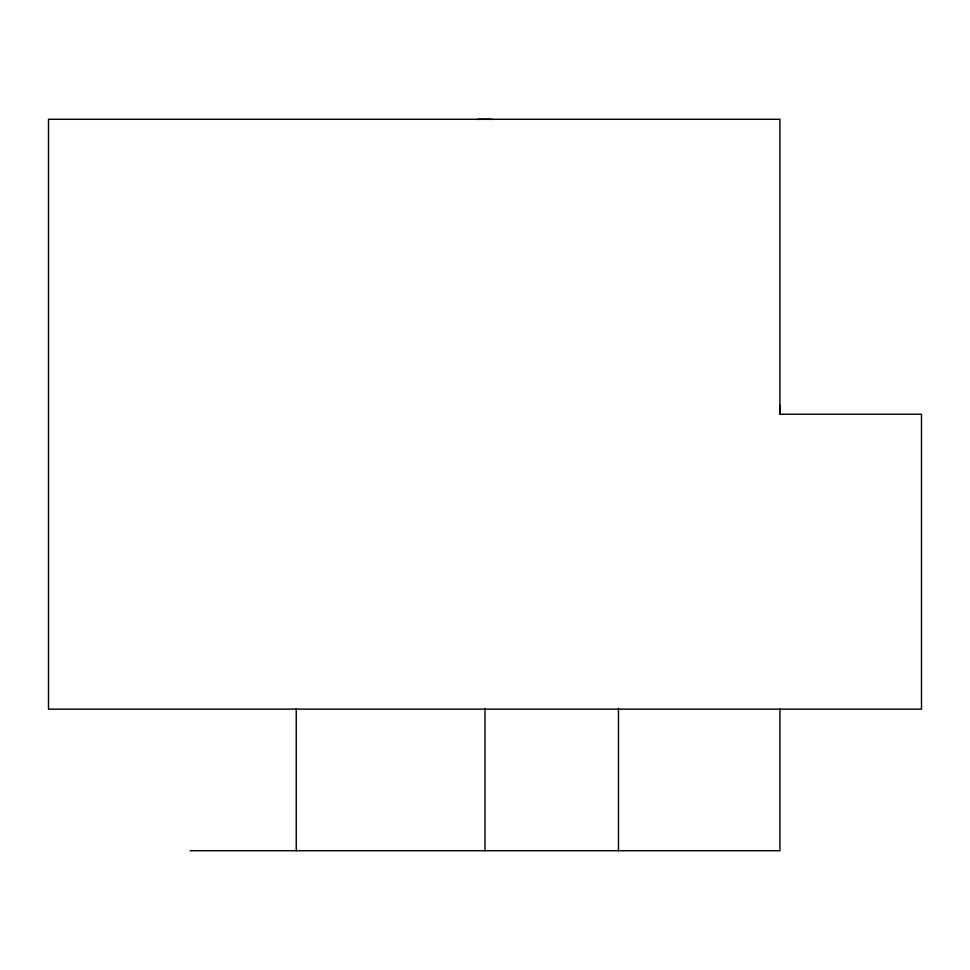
<?xml version="1.0" encoding="UTF-8"?>
<svg xmlns="http://www.w3.org/2000/svg" width="970" height="970" viewBox="0 0 970 970"><rect width="100%" height="100%" fill="white"/><g stroke="black" fill="none" stroke-linecap="round" stroke-linejoin="round"><path stroke-width="1.45" d="M779.928 414.214L921.5 414.214L921.5 709.143L48.5 709.143L48.5 119.286L779.928 119.286L779.928 414.214A294.928 294.928 0 0 0 779.795 405.314M190.071 850.714L779.928 850.714L779.928 709.143M618.472 708.294L618.472 850.714M485 708.367L485 850.714M296.238 708.718L296.238 850.714M477.592 119.383A294.928 294.928 0 0 1 492.408 119.383"/></g></svg>
